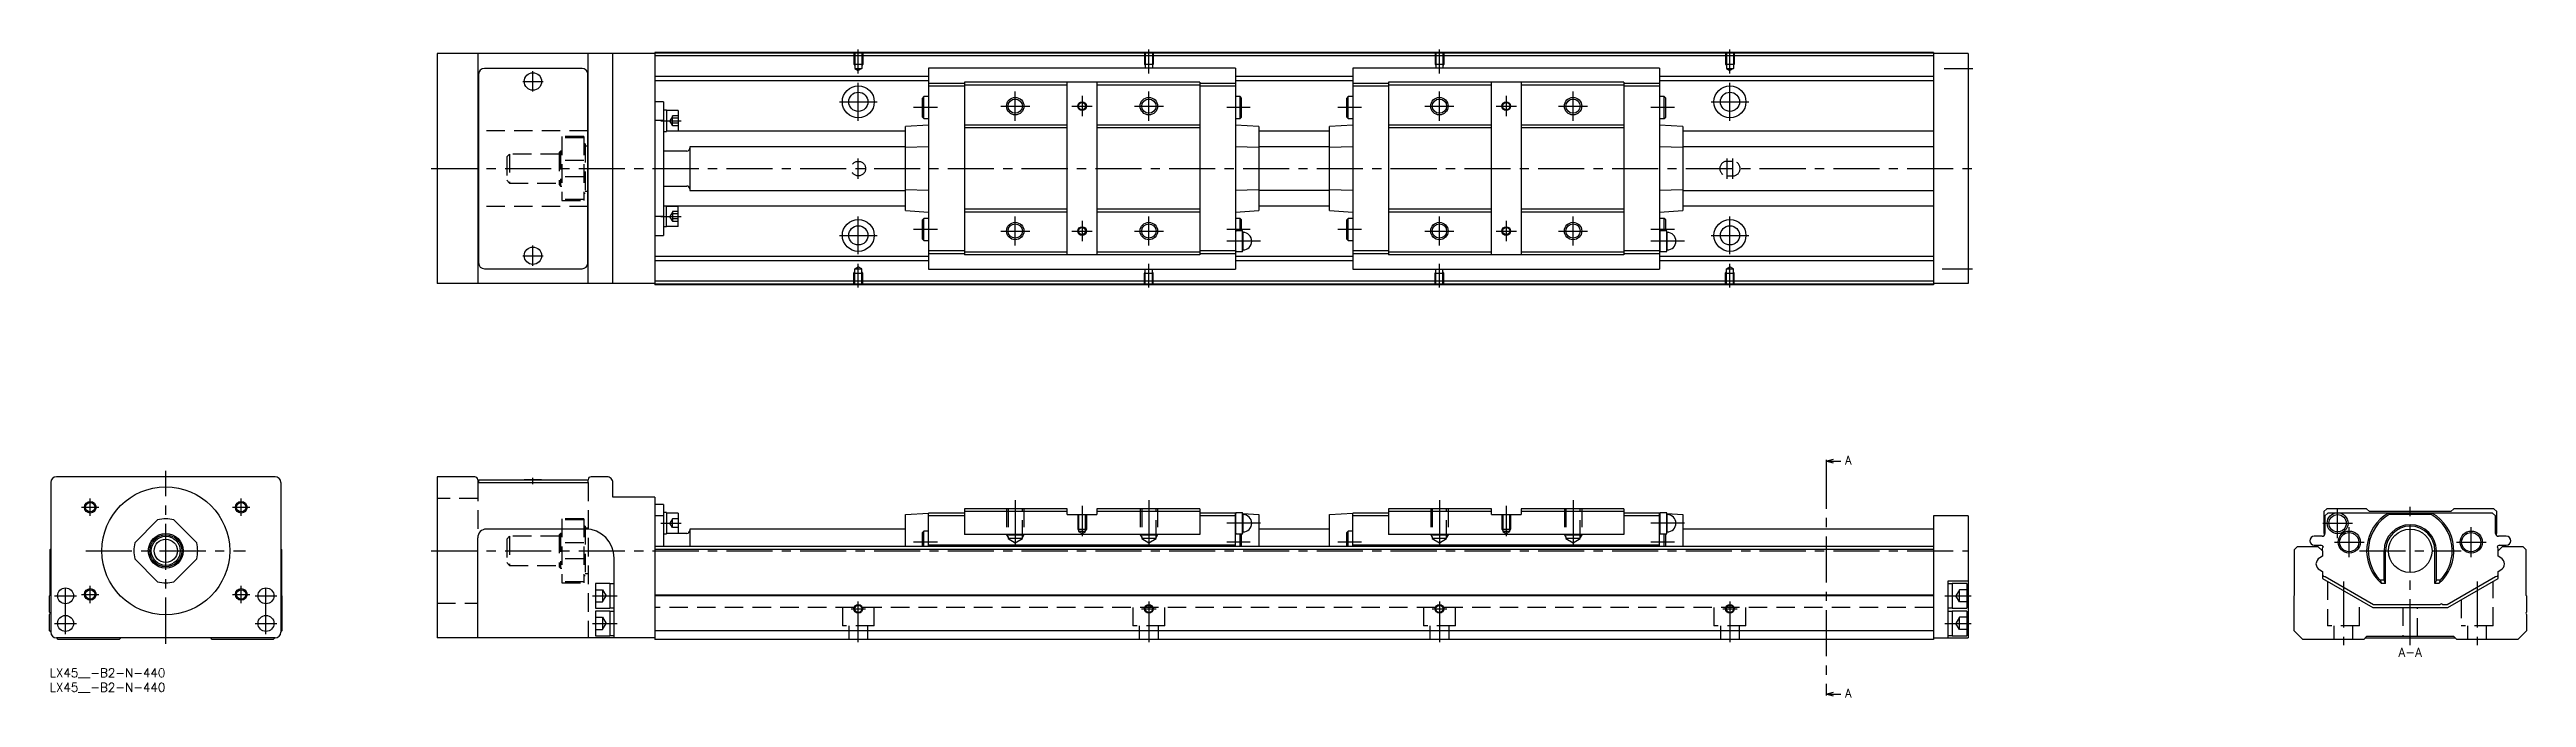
# Model space of a CAD drawing. Extents: x 0 to 852, y -10 to 213.
import ezdxf

# ---------------------------------------------------------------- set-up
doc = ezdxf.new("R2010")
doc.units = 0
doc.header["$LTSCALE"] = 0.5
doc.linetypes.add('CENTER', pattern=[50.8, 31.75, -6.35, 6.35, -6.35])
doc.linetypes.add('DASHED', pattern=[19.05, 12.7, -6.35])
for name, color, linetype in [('MSM_CENTER', 1, 'CENTER'), ('MSM_CONTINUOUS', 7, 'CONTINUOUS'), ('MSM_DASHED', 4, 'DASHED'), ('MSM_NARROW', 5, 'CONTINUOUS'), ('MSM_PART_NUMBER', 7, 'CONTINUOUS')]:
    doc.layers.add(name, color=color, linetype=linetype)
doc.styles.get("Standard").update_dxf_attribs({"font": 'txt.shx', "height": 3, "bigfont": 'bigfont.shx'})

# ---------------------------------------------------------------- blocks, each defined once
blk = doc.blocks.new('*U3')
at = {"layer": 'MSM_PART_NUMBER'}
blk.add_text('LX45__-B2-N-440', height=3, dxfattribs=at).set_placement((0, -3))
blk = doc.blocks.new('*U4')
at = {"layer": 'MSM_PART_NUMBER'}
blk.add_text('LX45__-B2-N-440', height=3, dxfattribs=at).set_placement((0, -8))

msp = doc.modelspace()

# ---------------------------------------------------------------- linework, layer by layer
at = {"layer": 'MSM_CENTER'}
for p, q in [((278.36, 204.91), (278.36, 213.12)), ((378.36, 204.91), (378.36, 213.12)), ((478.36, 204.91), (478.36, 213.12)), ((578.36, 204.91), (578.36, 213.12)), ((166.36, 198.62), (166.36, 205.62)), ((652.03, 206.62), (661.98, 206.62)), ((162.86, 202.12), (169.86, 202.12)), ((278.36, 188.62), (278.36, 201.62)), ((332.36, 188.62), (332.36, 198.62)), ((355.36, 197.12), (355.36, 190.12)), ((378.36, 188.62), (378.36, 198.62)), ((478.36, 188.62), (478.36, 198.62)), ((501.36, 197.12), (501.36, 190.12)), ((524.36, 188.62), (524.36, 198.62)), ((578.36, 188.62), (578.36, 201.62)), ((210.36, 188.58), (217.36, 188.58)), ((271.86, 195.12), (284.85, 195.12)), ((305.56, 193.12), (297.35, 193.12)), ((327.36, 193.62), (337.36, 193.62)), ((351.86, 193.62), (358.86, 193.62)), ((373.36, 193.62), (383.36, 193.62)), ((413.26, 193.12), (405.16, 193.12)), ((451.56, 193.12), (443.35, 193.12)), ((473.36, 193.62), (483.36, 193.62)), ((497.86, 193.62), (504.86, 193.62)), ((519.36, 193.62), (529.36, 193.62)), ((559.26, 193.12), (551.16, 193.12)), ((571.86, 195.12), (584.86, 195.12)), ((131.36, 172.12), (662.36, 172.12)), ((278.36, 168.62), (278.36, 175.62)), ((577.36, 168.62), (577.36, 175.62)), ((579.36, 168.62), (579.36, 175.62)), ((210.36, 155.67), (217.36, 155.67)), ((278.36, 142.62), (278.36, 155.62)), ((332.36, 145.62), (332.36, 155.62)), ((355.36, 154.12), (355.36, 147.12)), ((378.36, 145.62), (378.36, 155.62)), ((478.36, 145.62), (478.36, 155.62)), ((501.36, 154.12), (501.36, 147.12)), ((524.36, 145.62), (524.36, 155.62)), ((578.36, 142.62), (578.36, 155.62)), ((166.36, 138.62), (166.36, 145.62)), ((271.86, 149.12), (284.86, 149.12)), ((305.56, 151.12), (297.35, 151.12)), ((327.36, 150.62), (337.36, 150.62)), ((351.86, 150.62), (358.86, 150.62)), ((373.36, 150.62), (383.36, 150.62)), ((413.26, 151.12), (405.16, 151.12)), ((416.76, 147.12), (405.16, 147.12)), ((451.56, 151.12), (443.35, 151.12)), ((473.36, 150.62), (483.36, 150.62)), ((497.86, 150.62), (504.86, 150.62)), ((519.36, 150.62), (529.36, 150.62)), ((559.26, 151.12), (551.16, 151.12)), ((562.76, 147.12), (551.16, 147.12)), ((571.86, 149.12), (584.86, 149.12)), ((162.86, 142.12), (169.86, 142.12)), ((278.36, 131.12), (278.36, 139.33)), ((378.36, 131.12), (378.36, 139.33)), ((478.36, 131.12), (478.36, 139.33)), ((578.36, 131.12), (578.36, 139.33)), ((651.36, 137.62), (661.86, 137.62)), ((611.52, 70.87), (611.52, -8.37)), ((40, 8.5), (40, 68)), ((166.36, 63.5), (166.36, 65.6)), ((11.02, 55.5), (17.02, 55.5)), ((14.02, 52.5), (14.02, 58.5)), ((62.98, 55.5), (68.98, 55.5)), ((65.98, 52.5), (65.98, 58.5)), ((332.36, 58), (332.36, 40.3)), ((355.36, 56), (355.36, 45.5)), ((378.36, 58), (378.36, 40.3)), ((478.36, 58), (478.36, 40.3)), ((501.36, 56), (501.36, 45.5)), ((524.36, 58), (524.36, 40.3)), ((787.49, 44.87), (787.49, 55.13)), ((812.49, 8), (812.49, 56)), ((210.36, 50), (217.36, 50)), ((305.56, 43.5), (297.35, 43.5)), ((416.76, 50), (405.16, 50)), ((413.26, 43.5), (405.16, 43.5)), ((451.56, 43.5), (443.35, 43.5)), ((562.76, 50), (551.16, 50)), ((559.26, 43.5), (551.16, 43.5)), ((782.37, 50), (792.62, 50)), ((786.37, 43.5), (796.62, 43.5)), ((791.49, 38.37), (791.49, 48.63)), ((828.37, 43.5), (838.62, 43.5)), ((833.49, 38.37), (833.49, 48.63)), ((12.5, 40.5), (67.5, 40.5)), ((131.36, 40.5), (660.36, 40.5)), ((794.99, 40.5), (829.99, 40.5)), ((5.5, 11.75), (5.5, 28.75)), ((14.02, 22.5), (14.02, 28.5)), ((65.98, 22.5), (65.98, 28.5)), ((74.5, 11.75), (74.5, 28.75)), ((789.49, 29.97), (789.49, 8)), ((835.49, 29.97), (835.49, 8)), ((1.75, 25), (9.25, 25)), ((11.02, 25.5), (17.02, 25.5)), ((62.98, 25.5), (68.98, 25.5)), ((70.75, 25), (78.25, 25)), ((186.86, 25), (195.36, 25)), ((275.86, 20.5), (280.86, 20.5)), ((278.36, 9), (278.36, 23)), ((375.86, 20.5), (380.86, 20.5)), ((378.36, 23), (378.36, 9)), ((475.86, 20.5), (480.86, 20.5)), ((478.36, 23), (478.36, 9)), ((575.86, 20.5), (580.86, 20.5)), ((578.36, 23), (578.36, 9)), ((652.36, 25), (661.36, 25)), ((1.75, 15.5), (9.25, 15.5)), ((70.75, 15.5), (78.25, 15.5)), ((186.86, 15.5), (195.36, 15.5)), ((652.36, 15.5), (661.36, 15.5))]:
    msp.add_line(p, q, dxfattribs=at)
at = {"layer": 'MSM_CONTINUOUS'}
for p, q in [((133.36, 211.72), (133.36, 132.52)), ((208.36, 211.72), (133.36, 211.72)), ((147.36, 211.72), (147.36, 132.52)), ((147.66, 204.62), (147.66, 139.62)), ((183.26, 206.62), (149.66, 206.62)), ((185.26, 139.62), (185.26, 204.62)), ((185.36, 132.52), (185.36, 211.72)), ((193.86, 132.52), (193.86, 211.72)), ((648.36, 212.12), (208.36, 212.12)), ((208.36, 212.12), (208.36, 132.12)), ((648.36, 211.92), (208.36, 211.92)), ((648.36, 210.92), (208.36, 210.92)), ((408.16, 206.72), (302.56, 206.72)), ((302.56, 206.72), (302.56, 137.52)), ((408.16, 206.72), (408.16, 137.52)), ((554.16, 206.72), (448.56, 206.72)), ((448.56, 206.72), (448.56, 137.52)), ((554.16, 206.72), (554.16, 137.52)), ((648.36, 212.12), (648.36, 132.12)), ((660.36, 211.72), (648.36, 211.72)), ((660.36, 211.72), (660.36, 132.52)), ((147.66, 202.22), (147.36, 202.22)), ((147.66, 197.72), (147.36, 197.72)), ((185.36, 202.22), (185.26, 202.22)), ((185.36, 197.72), (185.26, 197.72)), ((302.56, 203.87), (208.36, 203.87)), ((302.56, 202.37), (208.36, 202.37)), ((300.96, 196.92), (300.46, 196.42)), ((300.46, 189.82), (300.46, 196.42)), ((300.96, 189.32), (300.96, 196.92)), ((302.56, 196.92), (300.96, 196.92)), ((314.86, 201.47), (302.56, 201.47)), ((314.86, 200.47), (302.56, 200.47)), ((395.86, 201.87), (314.86, 201.87)), ((314.86, 201.87), (314.86, 142.37)), ((350.26, 200.87), (314.86, 200.87)), ((350.26, 142.37), (350.26, 201.87)), ((360.46, 201.87), (360.46, 142.37)), ((395.86, 200.87), (360.46, 200.87)), ((395.86, 201.87), (395.86, 142.37)), ((408.16, 201.47), (395.86, 201.47)), ((408.16, 200.47), (395.86, 200.47)), ((448.56, 203.87), (408.16, 203.87)), ((448.56, 202.37), (408.16, 202.37)), ((409.76, 196.92), (408.16, 196.92)), ((410.26, 196.42), (409.76, 196.92)), ((409.76, 189.32), (409.76, 196.92)), ((410.26, 189.82), (410.26, 196.42)), ((446.96, 196.92), (446.46, 196.42)), ((446.46, 189.82), (446.46, 196.42)), ((446.96, 189.32), (446.96, 196.92)), ((448.56, 196.92), (446.96, 196.92)), ((460.86, 201.47), (448.56, 201.47)), ((460.86, 200.47), (448.56, 200.47)), ((541.86, 201.87), (460.86, 201.87)), ((460.86, 201.87), (460.86, 142.37)), ((496.26, 200.87), (460.86, 200.87)), ((496.26, 142.37), (496.26, 201.87)), ((506.46, 201.87), (506.46, 142.37)), ((541.86, 200.87), (506.46, 200.87)), ((541.86, 201.87), (541.86, 142.37)), ((554.16, 201.47), (541.86, 201.47)), ((554.16, 200.47), (541.86, 200.47)), ((648.36, 203.87), (554.16, 203.87)), ((648.36, 202.37), (554.16, 202.37)), ((555.76, 196.92), (554.16, 196.92)), ((556.26, 196.42), (555.76, 196.92)), ((555.76, 189.32), (555.76, 196.92)), ((556.26, 189.82), (556.26, 196.42)), ((211.36, 195.12), (208.36, 195.12)), ((211.36, 188.65), (208.36, 188.65)), ((211.36, 195.12), (211.36, 149.12)), ((212.36, 192.23), (211.36, 192.23)), ((212.36, 192.23), (212.36, 184.93)), ((216.36, 192.08), (212.36, 192.08)), ((216.36, 192.08), (216.36, 185.08)), ((300.46, 189.82), (300.96, 189.32)), ((300.96, 189.32), (302.56, 189.32)), ((408.16, 189.32), (409.76, 189.32)), ((409.76, 189.32), (410.26, 189.82)), ((446.46, 189.82), (446.96, 189.32)), ((446.96, 189.32), (448.56, 189.32)), ((554.16, 189.32), (555.76, 189.32)), ((555.76, 189.32), (556.26, 189.82)), ((147.66, 185.12), (147.36, 185.12)), ((185.36, 185.12), (185.26, 185.12)), ((185.36, 179.87), (185.26, 179.87)), ((211.36, 184.93), (212.36, 184.93)), ((212.36, 185.08), (216.36, 185.08)), ((294.56, 185.05), (212.36, 185.05)), ((220.36, 179.62), (220.36, 164.62)), ((294.56, 179.62), (220.36, 179.62)), ((302.56, 187.12), (294.56, 186.57)), ((294.56, 157.68), (294.56, 186.57)), ((302.56, 179.61), (294.56, 179.36)), ((350.26, 187.12), (314.86, 187.12)), ((350.26, 186.12), (314.86, 186.12)), ((395.86, 187.12), (360.46, 187.12)), ((395.86, 186.12), (360.46, 186.12)), ((416.16, 186.57), (408.16, 187.12)), ((416.16, 179.36), (408.16, 179.61)), ((416.16, 186.57), (416.16, 157.68)), ((440.56, 185.05), (416.16, 185.05)), ((440.56, 179.62), (416.16, 179.62)), ((448.56, 187.12), (440.56, 186.57)), ((440.56, 157.68), (440.56, 186.57)), ((448.56, 179.61), (440.56, 179.36)), ((496.26, 187.12), (460.86, 187.12)), ((496.26, 186.12), (460.86, 186.12)), ((541.86, 187.12), (506.46, 187.12)), ((541.86, 186.12), (506.46, 186.12)), ((562.16, 186.57), (554.16, 187.12)), ((562.16, 179.36), (554.16, 179.61)), ((562.16, 186.57), (562.16, 157.68)), ((648.36, 185.05), (562.16, 185.05)), ((648.36, 179.62), (562.16, 179.62)), ((219.36, 178.12), (211.36, 178.12)), ((185.26, 164.37), (185.36, 164.37)), ((211.36, 166.12), (219.36, 166.12)), ((220.36, 164.62), (294.56, 164.62)), ((294.56, 164.89), (302.56, 164.64)), ((408.16, 164.64), (416.16, 164.89)), ((440.56, 164.62), (416.16, 164.62)), ((440.56, 164.89), (448.56, 164.64)), ((554.16, 164.64), (562.16, 164.89)), ((562.16, 164.62), (648.36, 164.62)), ((147.66, 159.12), (147.36, 159.12)), ((185.36, 159.12), (185.26, 159.12)), ((211.36, 155.6), (208.36, 155.6)), ((211.36, 159.32), (212.36, 159.32)), ((212.36, 152.02), (212.36, 159.32)), ((294.56, 159.2), (212.36, 159.2)), ((212.36, 159.17), (216.36, 159.17)), ((216.36, 152.17), (216.36, 159.17)), ((294.56, 157.68), (302.56, 157.12)), ((300.96, 154.92), (300.46, 154.42)), ((300.46, 147.82), (300.46, 154.42)), ((300.96, 147.32), (300.96, 154.92)), ((302.56, 154.92), (300.96, 154.92)), ((350.26, 158.12), (314.86, 158.12)), ((350.26, 157.12), (314.86, 157.12)), ((395.86, 158.12), (360.46, 158.12)), ((395.86, 157.12), (360.46, 157.12)), ((408.16, 157.12), (416.16, 157.68)), ((409.76, 154.92), (408.16, 154.92)), ((410.26, 154.42), (409.76, 154.92)), ((409.76, 150.72), (409.76, 154.92)), ((410.26, 150.72), (410.26, 154.42)), ((440.56, 159.2), (416.16, 159.2)), ((440.56, 157.68), (448.56, 157.12)), ((446.96, 154.92), (446.46, 154.42)), ((446.46, 147.82), (446.46, 154.42)), ((446.96, 147.32), (446.96, 154.92)), ((448.56, 154.92), (446.96, 154.92)), ((496.26, 158.12), (460.86, 158.12)), ((496.26, 157.12), (460.86, 157.12)), ((541.86, 158.12), (506.46, 158.12)), ((541.86, 157.12), (506.46, 157.12)), ((554.16, 157.12), (562.16, 157.68)), ((555.76, 154.92), (554.16, 154.92)), ((556.26, 154.42), (555.76, 154.92)), ((555.76, 150.72), (555.76, 154.92)), ((556.26, 150.72), (556.26, 154.42)), ((648.36, 159.2), (562.16, 159.2)), ((147.66, 146.52), (147.36, 146.52)), ((185.36, 146.52), (185.26, 146.52)), ((208.36, 149.12), (211.36, 149.12)), ((212.36, 152.02), (211.36, 152.02)), ((216.36, 152.17), (212.36, 152.17)), ((300.46, 147.82), (300.96, 147.32)), ((300.96, 147.32), (302.56, 147.32)), ((408.32, 150.72), (408.16, 150.12)), ((408.32, 143.52), (408.32, 150.72)), ((410.6, 150.72), (408.32, 150.72)), ((410.6, 143.52), (410.6, 150.72)), ((410.76, 150.12), (410.6, 150.72)), ((410.76, 144.12), (410.76, 150.12)), ((446.46, 147.82), (446.96, 147.32)), ((446.96, 147.32), (448.56, 147.32)), ((554.32, 150.72), (554.16, 150.12)), ((554.32, 143.52), (554.32, 150.72)), ((556.6, 150.72), (554.32, 150.72)), ((556.6, 143.52), (556.6, 150.72)), ((556.76, 150.12), (556.6, 150.72)), ((556.76, 144.12), (556.76, 150.12)), ((147.36, 142.02), (147.66, 142.02)), ((149.66, 137.62), (183.26, 137.62)), ((185.26, 142.02), (185.36, 142.02)), ((302.56, 141.87), (208.36, 141.87)), ((302.56, 140.37), (208.36, 140.37)), ((314.86, 143.77), (302.56, 143.77)), ((314.86, 142.77), (302.56, 142.77)), ((302.56, 137.52), (408.16, 137.52)), ((350.26, 143.37), (314.86, 143.37)), ((395.86, 142.37), (314.86, 142.37)), ((395.86, 143.37), (360.46, 143.37)), ((408.16, 143.77), (395.86, 143.77)), ((408.16, 142.77), (395.86, 142.77)), ((408.16, 144.12), (408.32, 143.52)), ((448.56, 141.87), (408.16, 141.87)), ((448.56, 140.37), (408.16, 140.37)), ((408.32, 143.52), (410.6, 143.52)), ((410.6, 143.52), (410.76, 144.12)), ((460.86, 143.77), (448.56, 143.77)), ((460.86, 142.77), (448.56, 142.77)), ((448.56, 137.52), (554.16, 137.52)), ((496.26, 143.37), (460.86, 143.37)), ((541.86, 142.37), (460.86, 142.37)), ((541.86, 143.37), (506.46, 143.37)), ((554.16, 143.77), (541.86, 143.77)), ((554.16, 142.77), (541.86, 142.77)), ((554.16, 144.12), (554.32, 143.52)), ((648.36, 141.87), (554.16, 141.87)), ((648.36, 140.37), (554.16, 140.37)), ((554.32, 143.52), (556.6, 143.52)), ((556.6, 143.52), (556.76, 144.12)), ((208.36, 132.52), (133.36, 132.52)), ((648.36, 133.32), (208.36, 133.32)), ((648.36, 132.32), (208.36, 132.32)), ((648.36, 132.12), (208.36, 132.12)), ((660.36, 132.52), (648.36, 132.52)), ((611.52, 71.37), (614.02, 72.04)), ((611.52, 71.87), (611.52, 70.87)), ((611.52, 71.37), (616.52, 71.37)), ((614.02, 70.7), (611.52, 71.37)), ((0.4, 64), (0.4, 12.5)), ((77.6, 66), (2.4, 66)), ((79.6, 64), (79.6, 12.5)), ((133.36, 66), (133.36, 10.5)), ((146.36, 66), (133.36, 66)), ((147.36, 65), (147.36, 64)), ((147.36, 64), (185.36, 64)), ((147.66, 65), (147.66, 64)), ((147.66, 65), (185.26, 65)), ((163.36, 65.1), (169.36, 65.1)), ((163.36, 65.1), (163.36, 65)), ((169.36, 65), (169.36, 65.1)), ((185.26, 65), (185.26, 64)), ((185.36, 64), (185.36, 65)), ((191.86, 66), (186.36, 66)), ((193.86, 59), (193.86, 64)), ((208.36, 59), (193.86, 59)), ((208.36, 59), (208.36, 10)), ((211.36, 56.5), (208.36, 56.5)), ((211.36, 52.5), (208.36, 52.5)), ((211.36, 56.5), (211.36, 42)), ((212.36, 53.65), (211.36, 53.65)), ((212.36, 53.65), (212.36, 46.35)), ((216.36, 53.5), (212.36, 53.5)), ((216.36, 53.5), (216.36, 46.5)), ((294.56, 53), (302.56, 53.5)), ((294.56, 42), (294.56, 53)), ((314.86, 53.5), (302.56, 53.5)), ((302.56, 42), (302.56, 53.5)), ((314.86, 52.5), (302.56, 52.5)), ((350.26, 55), (314.86, 55)), ((314.86, 55), (314.86, 46.15)), ((350.26, 54), (314.86, 54)), ((350.26, 53), (350.26, 55)), ((350.26, 53), (360.46, 53)), ((360.46, 55), (360.46, 53)), ((395.86, 55), (360.46, 55)), ((395.86, 54), (360.46, 54)), ((395.86, 55), (395.86, 46.15)), ((408.16, 53.5), (395.86, 53.5)), ((408.16, 52.5), (395.86, 52.5)), ((408.32, 53.6), (408.16, 53)), ((408.16, 53.5), (408.29, 53.49)), ((408.16, 42), (408.16, 53.5)), ((408.32, 46.4), (408.32, 53.6)), ((410.6, 53.6), (408.32, 53.6)), ((410.76, 53), (410.6, 53.6)), ((410.6, 46.4), (410.6, 53.6)), ((410.67, 53.34), (416.16, 53)), ((410.76, 47), (410.76, 53)), ((416.16, 53), (416.16, 42)), ((440.56, 53), (448.56, 53.5)), ((440.56, 42), (440.56, 53)), ((460.86, 53.5), (448.56, 53.5)), ((448.56, 42), (448.56, 53.5)), ((460.86, 52.5), (448.56, 52.5)), ((496.26, 55), (460.86, 55)), ((460.86, 55), (460.86, 46.15)), ((496.26, 54), (460.86, 54)), ((496.26, 53), (496.26, 55)), ((496.26, 53), (506.46, 53)), ((506.46, 55), (506.46, 53)), ((541.86, 55), (506.46, 55)), ((541.86, 54), (506.46, 54)), ((541.86, 55), (541.86, 46.15)), ((554.16, 53.5), (541.86, 53.5)), ((554.16, 52.5), (541.86, 52.5)), ((554.32, 53.6), (554.16, 53)), ((554.16, 53.5), (554.29, 53.49)), ((554.16, 42), (554.16, 53.5)), ((554.32, 46.4), (554.32, 53.6)), ((556.6, 53.6), (554.32, 53.6)), ((556.76, 53), (556.6, 53.6)), ((556.6, 46.4), (556.6, 53.6)), ((556.67, 53.34), (562.16, 53)), ((556.76, 47), (556.76, 53)), ((562.16, 53), (562.16, 42)), ((660.36, 52.5), (648.36, 52.5)), ((648.36, 52.5), (648.36, 10)), ((660.36, 52.5), (660.36, 10.5)), ((783.74, 55), (782.74, 54)), ((782.74, 54), (782.74, 46.62)), ((784.14, 53.5), (783.14, 52.5)), ((783.14, 52.5), (783.14, 46.5)), ((797.49, 55), (783.74, 55)), ((786.65, 53.5), (784.14, 53.5)), ((840.84, 53.5), (788.33, 53.5)), ((798.49, 54), (797.49, 55)), ((826.49, 54), (798.49, 54)), ((805.01, 53.5), (805.26, 53)), ((819.72, 53), (805.26, 53)), ((819.72, 53), (819.98, 53.5)), ((827.49, 55), (826.49, 54)), ((841.24, 55), (827.49, 55)), ((841.84, 52.5), (840.84, 53.5)), ((842.24, 54), (841.24, 55)), ((841.84, 46.5), (841.84, 52.5)), ((842.24, 46.62), (842.24, 54)), ((29.36, 43.3), (37.2, 51.14)), ((42.8, 51.14), (50.64, 43.3)), ((147.36, 10.5), (147.36, 45)), ((184.36, 48), (150.36, 48)), ((211.36, 46.35), (212.36, 46.35)), ((219.36, 46.5), (212.36, 46.5)), ((220.36, 48), (220.36, 42)), ((294.56, 48), (220.36, 48)), ((300.96, 47.3), (300.46, 46.8)), ((300.46, 42), (300.46, 46.8)), ((300.96, 42), (300.96, 47.3)), ((302.56, 47.3), (300.96, 47.3)), ((395.86, 46.15), (314.86, 46.15)), ((408.16, 47), (408.32, 46.4)), ((408.32, 46.4), (410.6, 46.4)), ((409.76, 42), (409.76, 46.4)), ((410.26, 42), (410.26, 46.4)), ((410.6, 46.4), (410.76, 47)), ((440.56, 48), (416.16, 48)), ((446.96, 47.3), (446.46, 46.8)), ((446.46, 42), (446.46, 46.8)), ((446.96, 42), (446.96, 47.3)), ((448.56, 47.3), (446.96, 47.3)), ((541.86, 46.15), (460.86, 46.15)), ((554.16, 47), (554.32, 46.4)), ((554.32, 46.4), (556.6, 46.4)), ((555.76, 42), (555.76, 46.4)), ((556.26, 42), (556.26, 46.4)), ((556.6, 46.4), (556.76, 47)), ((648.36, 48), (562.16, 48)), ((782.14, 45.5), (779.44, 45.5)), ((845.54, 45.5), (842.84, 45.5)), ((0.2, 41), (0.4, 41.2)), ((0.2, 25.2), (0.2, 41)), ((37.2, 29.86), (29.36, 37.7)), ((50.64, 37.7), (42.8, 29.86)), ((79.6, 41.2), (79.8, 41)), ((79.8, 41), (79.8, 25.2)), ((194.36, 10.5), (194.36, 38)), ((648.36, 42), (208.36, 42)), ((648.36, 41), (208.36, 41)), ((408.16, 42.4), (302.56, 42.4)), ((554.16, 42.4), (448.56, 42.4)), ((772.69, 41), (773.69, 42)), ((772.69, 25.2), (772.69, 41)), ((773.69, 42), (780.74, 42)), ((779.44, 42.4), (781.74, 42.4)), ((780.74, 42), (782.24, 40.5)), ((782.24, 38.61), (781.35, 38.1)), ((782.19, 41.2), (782.19, 40.55)), ((782.24, 40.5), (782.24, 38.61)), ((803.49, 30.44), (803.49, 40.5)), ((803.99, 29.22), (803.99, 40.5)), ((820.99, 29.22), (820.99, 40.5)), ((821.49, 30.44), (821.49, 40.5)), ((842.74, 40.5), (844.24, 42)), ((842.74, 38.61), (842.74, 40.5)), ((843.64, 38.1), (842.74, 38.61)), ((842.79, 40.55), (842.79, 41.2)), ((843.24, 42.4), (845.54, 42.4)), ((844.24, 42), (851.29, 42)), ((851.29, 42), (852.29, 41)), ((852.29, 41), (852.29, 25.2)), ((192.86, 29.25), (187.86, 29.25)), ((187.86, 29.25), (187.86, 20.75)), ((192.86, 29.25), (192.86, 20.75)), ((194.36, 29.15), (192.86, 29.15)), ((660.36, 30), (653.36, 30)), ((653.36, 30), (653.36, 10.5)), ((654.86, 29.15), (653.36, 29.15)), ((659.86, 29.25), (654.86, 29.25)), ((654.86, 29.25), (654.86, 20.75)), ((659.86, 29.25), (659.86, 20.75)), ((781.35, 33.9), (782.24, 33.39)), ((782.24, 33.39), (782.24, 31)), ((782.24, 31), (799.56, 21)), ((782.99, 31.61), (783.19, 31.61)), ((783.19, 31.61), (799.83, 22)), ((803.49, 30.44), (802.13, 30.44)), ((803.99, 29.22), (802.6, 29.22)), ((803.99, 29.22), (803.49, 30.44)), ((821.49, 30.44), (820.99, 29.22)), ((822.38, 29.22), (820.99, 29.22)), ((822.85, 30.44), (821.49, 30.44)), ((825.15, 22), (841.79, 31.61)), ((825.42, 21), (842.74, 31)), ((841.79, 31.61), (841.99, 31.61)), ((842.74, 33.39), (843.64, 33.9)), ((842.74, 31), (842.74, 33.39)), ((0, 25), (0.2, 25.2)), ((0, 19.4), (0, 25)), ((0, 13), (0, 18.6)), ((79.8, 25.2), (80, 25)), ((80, 25), (80, 13)), ((187.86, 20.75), (192.86, 20.75)), ((192.86, 19.75), (187.86, 19.75)), ((187.86, 19.75), (187.86, 11.25)), ((192.86, 20.85), (194.36, 20.85)), ((192.86, 19.75), (192.86, 11.25)), ((194.36, 19.65), (192.86, 19.65)), ((648.36, 25.2), (208.36, 25.2)), ((648.36, 25), (208.36, 25)), ((653.36, 20.85), (654.86, 20.85)), ((654.86, 19.65), (653.36, 19.65)), ((654.86, 20.75), (659.86, 20.75)), ((659.86, 19.75), (654.86, 19.75)), ((654.86, 19.75), (654.86, 11.25)), ((659.86, 19.75), (659.86, 11.25)), ((772.49, 25), (772.69, 25.2)), ((772.49, 13), (772.49, 25)), ((799.56, 21), (825.42, 21)), ((799.83, 22), (822.84, 22)), ((823.64, 22), (825.15, 22)), ((852.29, 25.2), (852.49, 25)), ((852.49, 25), (852.49, 19.4)), ((852.49, 18.6), (852.49, 13)), ((0.4, 12.6), (0, 13)), ((77.6, 10.5), (2.4, 10.5)), ((3, 10), (2.5, 10.5)), ((24, 10), (3, 10)), ((24.5, 10.5), (24, 10)), ((56, 10), (55.5, 10.5)), ((77, 10), (56, 10)), ((77.5, 10.5), (77, 10)), ((80, 13), (79.6, 12.6)), ((208.36, 10.5), (133.36, 10.5)), ((187.86, 11.25), (192.86, 11.25)), ((192.86, 11.35), (194.36, 11.35)), ((648.36, 13), (208.36, 13)), ((648.36, 10), (208.36, 10)), ((648.36, 10.5), (660.36, 10.5)), ((653.36, 11.35), (654.86, 11.35)), ((654.86, 11.25), (659.86, 11.25)), ((775.49, 10), (772.49, 13)), ((796.49, 10), (775.49, 10)), ((797.49, 11), (796.49, 10)), ((796.99, 10.5), (827.99, 10.5)), ((827.49, 11), (797.49, 11)), ((828.49, 10), (827.49, 11)), ((849.49, 10), (828.49, 10)), ((852.49, 13), (849.49, 10)), ((611.52, -8.87), (614.02, -8.2)), ((611.52, -8.37), (611.52, -9.37)), ((611.52, -8.87), (616.52, -8.87)), ((614.02, -9.54), (611.52, -8.87))]:
    msp.add_line(p, q, dxfattribs=at)
for centre, radius in [((166.36, 202.12), 3), ((278.36, 195.12), 5.5), ((278.36, 195.12), 3.3), ((332.36, 193.62), 2.46), ((378.36, 193.62), 2.46), ((478.36, 193.62), 2.46), ((524.36, 193.62), 2.46), ((578.36, 195.12), 5.5), ((578.36, 195.12), 3.3), ((355.36, 193.62), 1.23), ((501.36, 193.62), 1.23), ((278.36, 149.12), 5.5), ((578.36, 149.12), 5.5), ((166.36, 142.12), 3), ((278.36, 149.12), 3.3), ((332.36, 150.62), 2.46), ((355.36, 150.62), 1.23), ((378.36, 150.62), 2.46), ((478.36, 150.62), 2.46), ((501.36, 150.62), 1.23), ((524.36, 150.62), 2.46), ((578.36, 149.12), 3.3), ((40, 40.5), 22), ((14.02, 55.5), 1.62), ((65.98, 55.5), 1.62), ((787.49, 50), 3.6), ((787.49, 50), 3), ((40, 40.5), 6), ((40, 40.5), 5.5), ((40, 40.5), 5), ((40, 40.5), 4), ((791.49, 43.5), 3.8), ((791.49, 43.5), 3.3), ((812.49, 40.5), 7.5), ((833.49, 43.5), 3.8), ((833.49, 43.5), 3.3), ((5.5, 25), 2.75), ((14.02, 25.5), 1.62), ((65.98, 25.5), 1.62), ((74.5, 25), 2.75), ((5.5, 15.5), 2.75), ((74.5, 15.5), 2.75), ((278.36, 20.5), 1.23), ((378.36, 20.5), 1.23), ((478.36, 20.5), 1.23), ((578.36, 20.5), 1.23)]:
    msp.add_circle(centre, radius, dxfattribs=at)
for centre, radius, start, end in [((149.66, 204.62), 2, 90, 180), ((183.26, 204.62), 2, 0, 90), ((219.36, 179.12), 1, 270, 0), ((219.36, 165.12), 1, 0, 90), ((410.76, 147.12), 3, 270, 90), ((556.76, 147.12), 3, 270, 90), ((149.66, 139.62), 2, 180, 270), ((183.26, 139.62), 2, 270, 0), ((2.4, 64), 2, 90, 180), ((77.6, 64), 2, 0, 90), ((146.36, 65), 1, 0, 90), ((186.37, 64.99), 1.01, 90.69584, 179.30416), ((191.86, 64), 2, 359.99784, 90.00216), ((40, 40.5), 11, 75.27264, 104.72736), ((410.76, 50), 3, 270, 90), ((556.76, 50), 3, 270, 90), ((812.49, 40.5), 15, 119.92643, 228.76392), ((812.49, 40.5), 14.44, 120.05097, 224.15139), ((812.49, 40.5), 14.44, 315.84861, 59.94903), ((812.49, 40.5), 15, 311.23608, 60.07357), ((40, 40.5), 11, 165.27264, 194.72736), ((40, 40.5), 11, 345.27264, 14.72736), ((150.36, 45), 3, 90, 180), ((184.36, 38), 10, 0, 90), ((219.36, 47.5), 1, 270, 0), ((779.44, 43.95), 1.55, 90, 270), ((782.14, 46.5), 1, 270, 0), ((783.24, 46.62), 0.5, 180, 251.07258), ((812.49, 40.5), 9, 0, 180), ((812.49, 40.5), 8.5, 0, 180), ((842.84, 46.5), 1, 180, 270), ((841.74, 46.62), 0.5, 289.00551, 0), ((845.54, 43.95), 1.55, 270, 90), ((782.65, 35.85), 2.6, 120.00003, 176.58933), ((782.65, 36.15), 2.6, 183.41067, 239.99996), ((781.74, 41.4), 1, 30.09191, 90), ((782.99, 41.2), 0.8, 118.74892, 180), ((843.24, 41.4), 1, 90, 149.90809), ((841.99, 41.2), 0.8, 0, 61.25108), ((842.34, 35.85), 2.6, 3.41067, 59.99996), ((842.34, 36.15), 2.6, 300.00004, 356.58933), ((40, 40.5), 11, 255.27264, 284.72736), ((782.99, 32.41), 0.8, 200.37237, 270), ((814.72, 34.62), 13.26, 198.36858, 204.03004), ((810.2, 34.65), 13.33, 335.98509, 341.61629), ((841.99, 32.41), 0.8, 270, 339.63587), ((-0.3, 19), 0.5, 306.8699, 53.1301), ((823.24, 21.7), 0.5, 36.8699, 143.1301), ((852.79, 19), 0.5, 126.8699, 233.1301), ((2.4, 12.5), 2, 180, 270), ((77.6, 12.5), 2, 270, 0)]:
    msp.add_arc(centre, radius, start, end, dxfattribs=at)
at = {"layer": 'MSM_DASHED'}
for p, q in [((276.86, 212.12), (276.86, 208.12)), ((276.86, 208.12), (277.13, 207.66)), ((276.86, 208.12), (279.86, 208.12)), ((277.13, 212.12), (277.13, 206.62)), ((277.13, 206.62), (278.36, 205.91)), ((277.13, 206.62), (279.59, 206.62)), ((279.59, 206.62), (278.36, 205.91)), ((279.59, 212.12), (279.59, 206.62)), ((279.86, 208.12), (279.59, 207.66)), ((279.86, 212.12), (279.86, 208.12)), ((376.86, 212.12), (376.86, 208.12)), ((376.86, 208.12), (379.86, 208.12)), ((376.86, 208.12), (377.13, 207.66)), ((377.13, 212.12), (377.13, 206.72)), ((379.59, 212.12), (379.59, 206.72)), ((379.86, 208.12), (379.59, 207.66)), ((379.86, 212.12), (379.86, 208.12)), ((476.86, 212.12), (476.86, 208.12)), ((476.86, 208.12), (479.86, 208.12)), ((476.86, 208.12), (477.13, 207.66)), ((477.13, 212.12), (477.13, 206.72)), ((479.59, 212.12), (479.59, 206.72)), ((479.86, 208.12), (479.59, 207.66)), ((479.86, 212.12), (479.86, 208.12)), ((576.86, 212.12), (576.86, 208.12)), ((576.86, 208.12), (579.86, 208.12)), ((576.86, 208.12), (577.13, 207.66)), ((577.13, 212.12), (577.13, 206.62)), ((577.13, 206.62), (579.59, 206.62)), ((577.13, 206.62), (578.36, 205.91)), ((579.59, 206.62), (578.36, 205.91)), ((579.59, 212.12), (579.59, 206.62)), ((579.86, 208.12), (579.59, 207.66)), ((579.86, 212.12), (579.86, 208.12)), ((214.36, 190.08), (213.49, 188.58)), ((214.36, 187.08), (213.49, 188.58)), ((214.36, 186.85), (214.36, 190.31)), ((216.36, 190.31), (214.36, 190.31)), ((216.36, 189.45), (214.36, 189.45)), ((216.36, 187.71), (214.36, 187.71)), ((185.26, 185.12), (147.66, 185.12)), ((183.86, 183.12), (176.36, 183.12)), ((176.36, 183.12), (176.36, 161.12)), ((183.86, 182.76), (176.36, 182.76)), ((183.86, 183.12), (183.86, 161.12)), ((184.36, 180.62), (183.86, 180.62)), ((184.36, 180.62), (184.36, 163.62)), ((185.26, 179.87), (184.36, 179.87)), ((216.36, 186.85), (214.36, 186.85)), ((158.36, 177.12), (157.36, 176.12)), ((157.36, 176.12), (157.36, 168.12)), ((158.36, 177.12), (158.36, 167.12)), ((175.36, 177.12), (158.36, 177.12)), ((175.86, 178.12), (175.36, 177.62)), ((175.36, 177.62), (175.36, 166.62)), ((175.86, 178.12), (175.86, 166.12)), ((176.36, 178.12), (175.86, 178.12)), ((183.86, 174.92), (176.36, 174.92)), ((579.36, 174.62), (577.36, 174.62)), ((157.36, 168.12), (158.36, 167.12)), ((158.36, 167.12), (175.36, 167.12)), ((175.36, 166.62), (175.86, 166.12)), ((175.86, 166.12), (176.36, 166.12)), ((183.86, 169.33), (176.36, 169.33)), ((183.86, 163.62), (184.36, 163.62)), ((184.36, 164.37), (185.26, 164.37)), ((577.36, 169.62), (579.36, 169.62)), ((185.26, 159.12), (147.66, 159.12)), ((183.86, 161.49), (176.36, 161.49)), ((176.36, 161.12), (183.86, 161.12)), ((214.36, 157.17), (213.49, 155.67)), ((214.36, 154.17), (213.49, 155.67)), ((214.36, 157.4), (214.36, 153.94)), ((216.36, 157.4), (214.36, 157.4)), ((216.36, 156.54), (214.36, 156.54)), ((216.36, 154.8), (214.36, 154.8)), ((216.36, 153.94), (214.36, 153.94)), ((276.86, 136.12), (277.13, 136.59)), ((277.13, 137.62), (278.36, 138.33)), ((277.13, 132.12), (277.13, 137.62)), ((277.13, 137.62), (279.59, 137.62)), ((279.59, 137.62), (278.36, 138.33)), ((279.59, 132.12), (279.59, 137.62)), ((279.86, 136.12), (279.59, 136.59)), ((376.86, 136.12), (377.13, 136.59)), ((377.13, 132.12), (377.13, 137.52)), ((379.59, 132.12), (379.59, 137.52)), ((379.86, 136.12), (379.59, 136.59)), ((476.86, 136.12), (477.13, 136.59)), ((477.13, 132.12), (477.13, 137.52)), ((479.59, 132.12), (479.59, 137.52)), ((479.86, 136.12), (479.59, 136.59)), ((576.86, 136.12), (577.13, 136.59)), ((577.13, 137.62), (578.36, 138.33)), ((577.13, 137.62), (579.59, 137.62)), ((577.13, 132.12), (577.13, 137.62)), ((579.59, 137.62), (578.36, 138.33)), ((579.59, 132.12), (579.59, 137.62)), ((579.86, 136.12), (579.59, 136.59)), ((276.86, 132.12), (276.86, 136.12)), ((276.86, 136.12), (279.86, 136.12)), ((279.86, 132.12), (279.86, 136.12)), ((376.86, 136.12), (379.86, 136.12)), ((376.86, 132.12), (376.86, 136.12)), ((379.86, 132.12), (379.86, 136.12)), ((476.86, 136.12), (479.86, 136.12)), ((476.86, 132.12), (476.86, 136.12)), ((479.86, 132.12), (479.86, 136.12)), ((576.86, 136.12), (579.86, 136.12)), ((576.86, 132.12), (576.86, 136.12)), ((579.86, 132.12), (579.86, 136.12)), ((147.36, 64), (147.36, 45)), ((185.36, 64), (185.36, 10.5)), ((147.36, 58.5), (133.36, 58.5)), ((176.36, 51.5), (176.36, 29.5)), ((183.86, 51.5), (176.36, 51.5)), ((183.86, 51.5), (183.86, 29.5)), ((214.36, 51.5), (213.49, 50)), ((214.36, 48.5), (214.36, 51.5)), ((216.36, 51.5), (214.36, 51.5)), ((329.36, 55), (329.36, 46)), ((329.9, 55), (329.9, 44.72)), ((334.82, 44.72), (334.82, 55)), ((335.36, 55), (335.36, 46)), ((353.86, 53), (353.86, 48)), ((354.13, 53), (354.13, 47.21)), ((356.59, 47.21), (356.59, 53)), ((356.86, 53), (356.86, 48)), ((375.36, 55), (375.36, 46)), ((375.9, 55), (375.9, 44.72)), ((380.82, 44.72), (380.82, 55)), ((381.36, 55), (381.36, 46)), ((475.36, 55), (475.36, 46)), ((475.9, 55), (475.9, 44.72)), ((480.82, 44.72), (480.82, 55)), ((481.36, 55), (481.36, 46)), ((499.86, 53), (499.86, 48)), ((500.13, 53), (500.13, 47.21)), ((502.59, 47.21), (502.59, 53)), ((502.86, 53), (502.86, 48)), ((521.36, 55), (521.36, 46)), ((521.9, 55), (521.9, 44.72)), ((526.82, 44.72), (526.82, 55)), ((527.36, 55), (527.36, 46)), ((158.36, 45.5), (157.36, 44.5)), ((157.36, 44.5), (157.36, 36.5)), ((158.36, 45.5), (158.36, 35.5)), ((175.36, 45.5), (158.36, 45.5)), ((175.86, 46.5), (175.36, 46)), ((175.36, 46), (175.36, 35)), ((175.86, 46.5), (175.86, 34.5)), ((176.36, 46.5), (175.86, 46.5)), ((183.86, 51.14), (176.36, 51.14)), ((183.86, 43.3), (176.36, 43.3)), ((184.36, 49), (183.86, 49)), ((184.36, 49), (184.36, 32)), ((185.36, 48.25), (184.36, 48.25)), ((214.36, 48.5), (213.49, 50)), ((214.36, 50), (216.36, 50)), ((216.36, 48.5), (214.36, 48.5)), ((329.36, 46), (329.9, 45.06)), ((329.36, 46), (335.36, 46)), ((334.82, 44.72), (329.9, 44.72)), ((329.9, 44.72), (332.36, 43.3)), ((332.36, 43.3), (334.82, 44.72)), ((335.36, 46), (334.82, 45.06)), ((353.86, 48), (356.86, 48)), ((353.86, 48), (354.13, 47.53)), ((354.13, 47.21), (355.36, 46.5)), ((356.59, 47.21), (354.13, 47.21)), ((355.36, 46.5), (356.59, 47.21)), ((356.86, 48), (356.59, 47.53)), ((375.36, 46), (381.36, 46)), ((375.36, 46), (375.9, 45.06)), ((375.9, 44.72), (378.36, 43.3)), ((380.82, 44.72), (375.9, 44.72)), ((378.36, 43.3), (380.82, 44.72)), ((381.36, 46), (380.82, 45.06)), ((475.36, 46), (475.9, 45.06)), ((475.36, 46), (481.36, 46)), ((480.82, 44.72), (475.9, 44.72)), ((475.9, 44.72), (478.36, 43.3)), ((478.36, 43.3), (480.82, 44.72)), ((481.36, 46), (480.82, 45.06)), ((499.86, 48), (502.86, 48)), ((499.86, 48), (500.13, 47.53)), ((500.13, 47.21), (501.36, 46.5)), ((502.59, 47.21), (500.13, 47.21)), ((501.36, 46.5), (502.59, 47.21)), ((502.86, 48), (502.59, 47.53)), ((521.36, 46), (527.36, 46)), ((521.36, 46), (521.9, 45.06)), ((521.9, 44.72), (524.36, 43.3)), ((526.82, 44.72), (521.9, 44.72)), ((524.36, 43.3), (526.82, 44.72)), ((527.36, 46), (526.82, 45.06)), ((157.36, 36.5), (158.36, 35.5)), ((158.36, 35.5), (175.36, 35.5)), ((175.36, 35), (175.86, 34.5)), ((175.86, 34.5), (176.36, 34.5)), ((183.86, 37.7), (176.36, 37.7)), ((183.86, 29.86), (176.36, 29.86)), ((176.36, 29.5), (183.86, 29.5)), ((183.86, 32), (184.36, 32)), ((184.36, 32.75), (185.36, 32.75)), ((187.86, 27.12), (190.36, 27.12)), ((190.36, 27.12), (190.36, 22.88)), ((190.36, 27.12), (191.59, 25)), ((657.36, 27.12), (656.13, 25)), ((659.86, 27.12), (657.36, 27.12)), ((657.36, 22.88), (657.36, 27.12)), ((783.99, 29.99), (783.99, 14.7)), ((840.99, 14.7), (840.99, 29.99)), ((133.36, 22.5), (147.36, 22.5)), ((187.86, 25), (190.36, 25)), ((187.86, 22.88), (190.36, 22.88)), ((187.86, 17.62), (190.36, 17.62)), ((190.36, 22.88), (191.59, 25)), ((190.36, 17.62), (191.59, 15.5)), ((190.36, 17.62), (190.36, 13.38)), ((648.36, 25.2), (208.36, 25.2)), ((648.36, 25), (208.36, 25)), ((648.36, 21), (208.36, 21)), ((272.86, 21), (272.86, 14.7)), ((283.86, 14.7), (283.86, 21)), ((372.86, 21), (372.86, 14.7)), ((383.86, 14.7), (383.86, 21)), ((472.86, 21), (472.86, 14.7)), ((483.86, 14.7), (483.86, 21)), ((572.86, 21), (572.86, 14.7)), ((583.86, 14.7), (583.86, 21)), ((657.36, 22.88), (656.13, 25)), ((657.36, 17.62), (656.13, 15.5)), ((657.36, 25), (659.86, 25)), ((659.86, 22.88), (657.36, 22.88)), ((657.36, 13.38), (657.36, 17.62)), ((659.86, 17.62), (657.36, 17.62)), ((794.99, 14.7), (794.99, 23.64)), ((809.99, 21), (809.99, 11)), ((814.99, 11), (814.99, 21)), ((829.99, 23.64), (829.99, 14.7)), ((187.86, 15.5), (190.36, 15.5)), ((187.86, 13.38), (190.36, 13.38)), ((190.36, 13.38), (191.59, 15.5)), ((283.86, 14.7), (272.86, 14.7)), ((275.06, 14.7), (275.06, 10)), ((281.66, 10), (281.66, 14.7)), ((383.86, 14.7), (372.86, 14.7)), ((375.06, 14.7), (375.06, 10)), ((381.66, 10), (381.66, 14.7)), ((483.86, 14.7), (472.86, 14.7)), ((475.06, 14.7), (475.06, 10)), ((481.66, 10), (481.66, 14.7)), ((583.86, 14.7), (572.86, 14.7)), ((575.06, 14.7), (575.06, 10)), ((581.66, 10), (581.66, 14.7)), ((657.36, 13.38), (656.13, 15.5)), ((657.36, 15.5), (659.86, 15.5)), ((659.86, 13.38), (657.36, 13.38)), ((794.99, 14.7), (783.99, 14.7)), ((786.19, 14.7), (786.19, 10)), ((792.79, 10), (792.79, 14.7)), ((840.99, 14.7), (829.99, 14.7)), ((832.19, 14.7), (832.19, 10)), ((838.79, 10), (838.79, 14.7))]:
    msp.add_line(p, q, dxfattribs=at)
msp.add_circle((278.36, 172.12), 2.5, dxfattribs=at)
for centre, start, end in [((577.36, 172.12), 90, 270), ((579.36, 172.12), 270, 90)]:
    msp.add_arc(centre, 2.5, start, end, dxfattribs=at)
at = {"layer": 'MSM_NARROW'}
for centre, radius in [((332.36, 193.62), 3), ((378.36, 193.62), 3), ((478.36, 193.62), 3), ((524.36, 193.62), 3), ((355.36, 193.62), 1.5), ((501.36, 193.62), 1.5), ((332.36, 150.62), 3), ((378.36, 150.62), 3), ((478.36, 150.62), 3), ((524.36, 150.62), 3), ((355.36, 150.62), 1.5), ((501.36, 150.62), 1.5), ((14.02, 55.5), 2), ((65.98, 55.5), 2), ((14.02, 25.5), 2), ((65.98, 25.5), 2), ((278.36, 20.5), 1.5), ((378.36, 20.5), 1.5), ((478.36, 20.5), 1.5), ((578.36, 20.5), 1.5)]:
    msp.add_circle(centre, radius, dxfattribs=at)

# ---------------------------------------------------------------- block references
at = {"layer": 'MSM_CONTINUOUS'}
for name in ['*U3', '*U4']:
    msp.add_blockref(name, (0, 0), dxfattribs=at)

# ---------------------------------------------------------------- texts
at = {"layer": 'MSM_PART_NUMBER'}
for s, p in [('A', (617.94, 70.24)), ('A-A', (808.49, 4.04)), ('A', (617.94, -10))]:
    msp.add_text(s, height=3, dxfattribs=at).set_placement(p)

doc.saveas('drawing.dxf')
